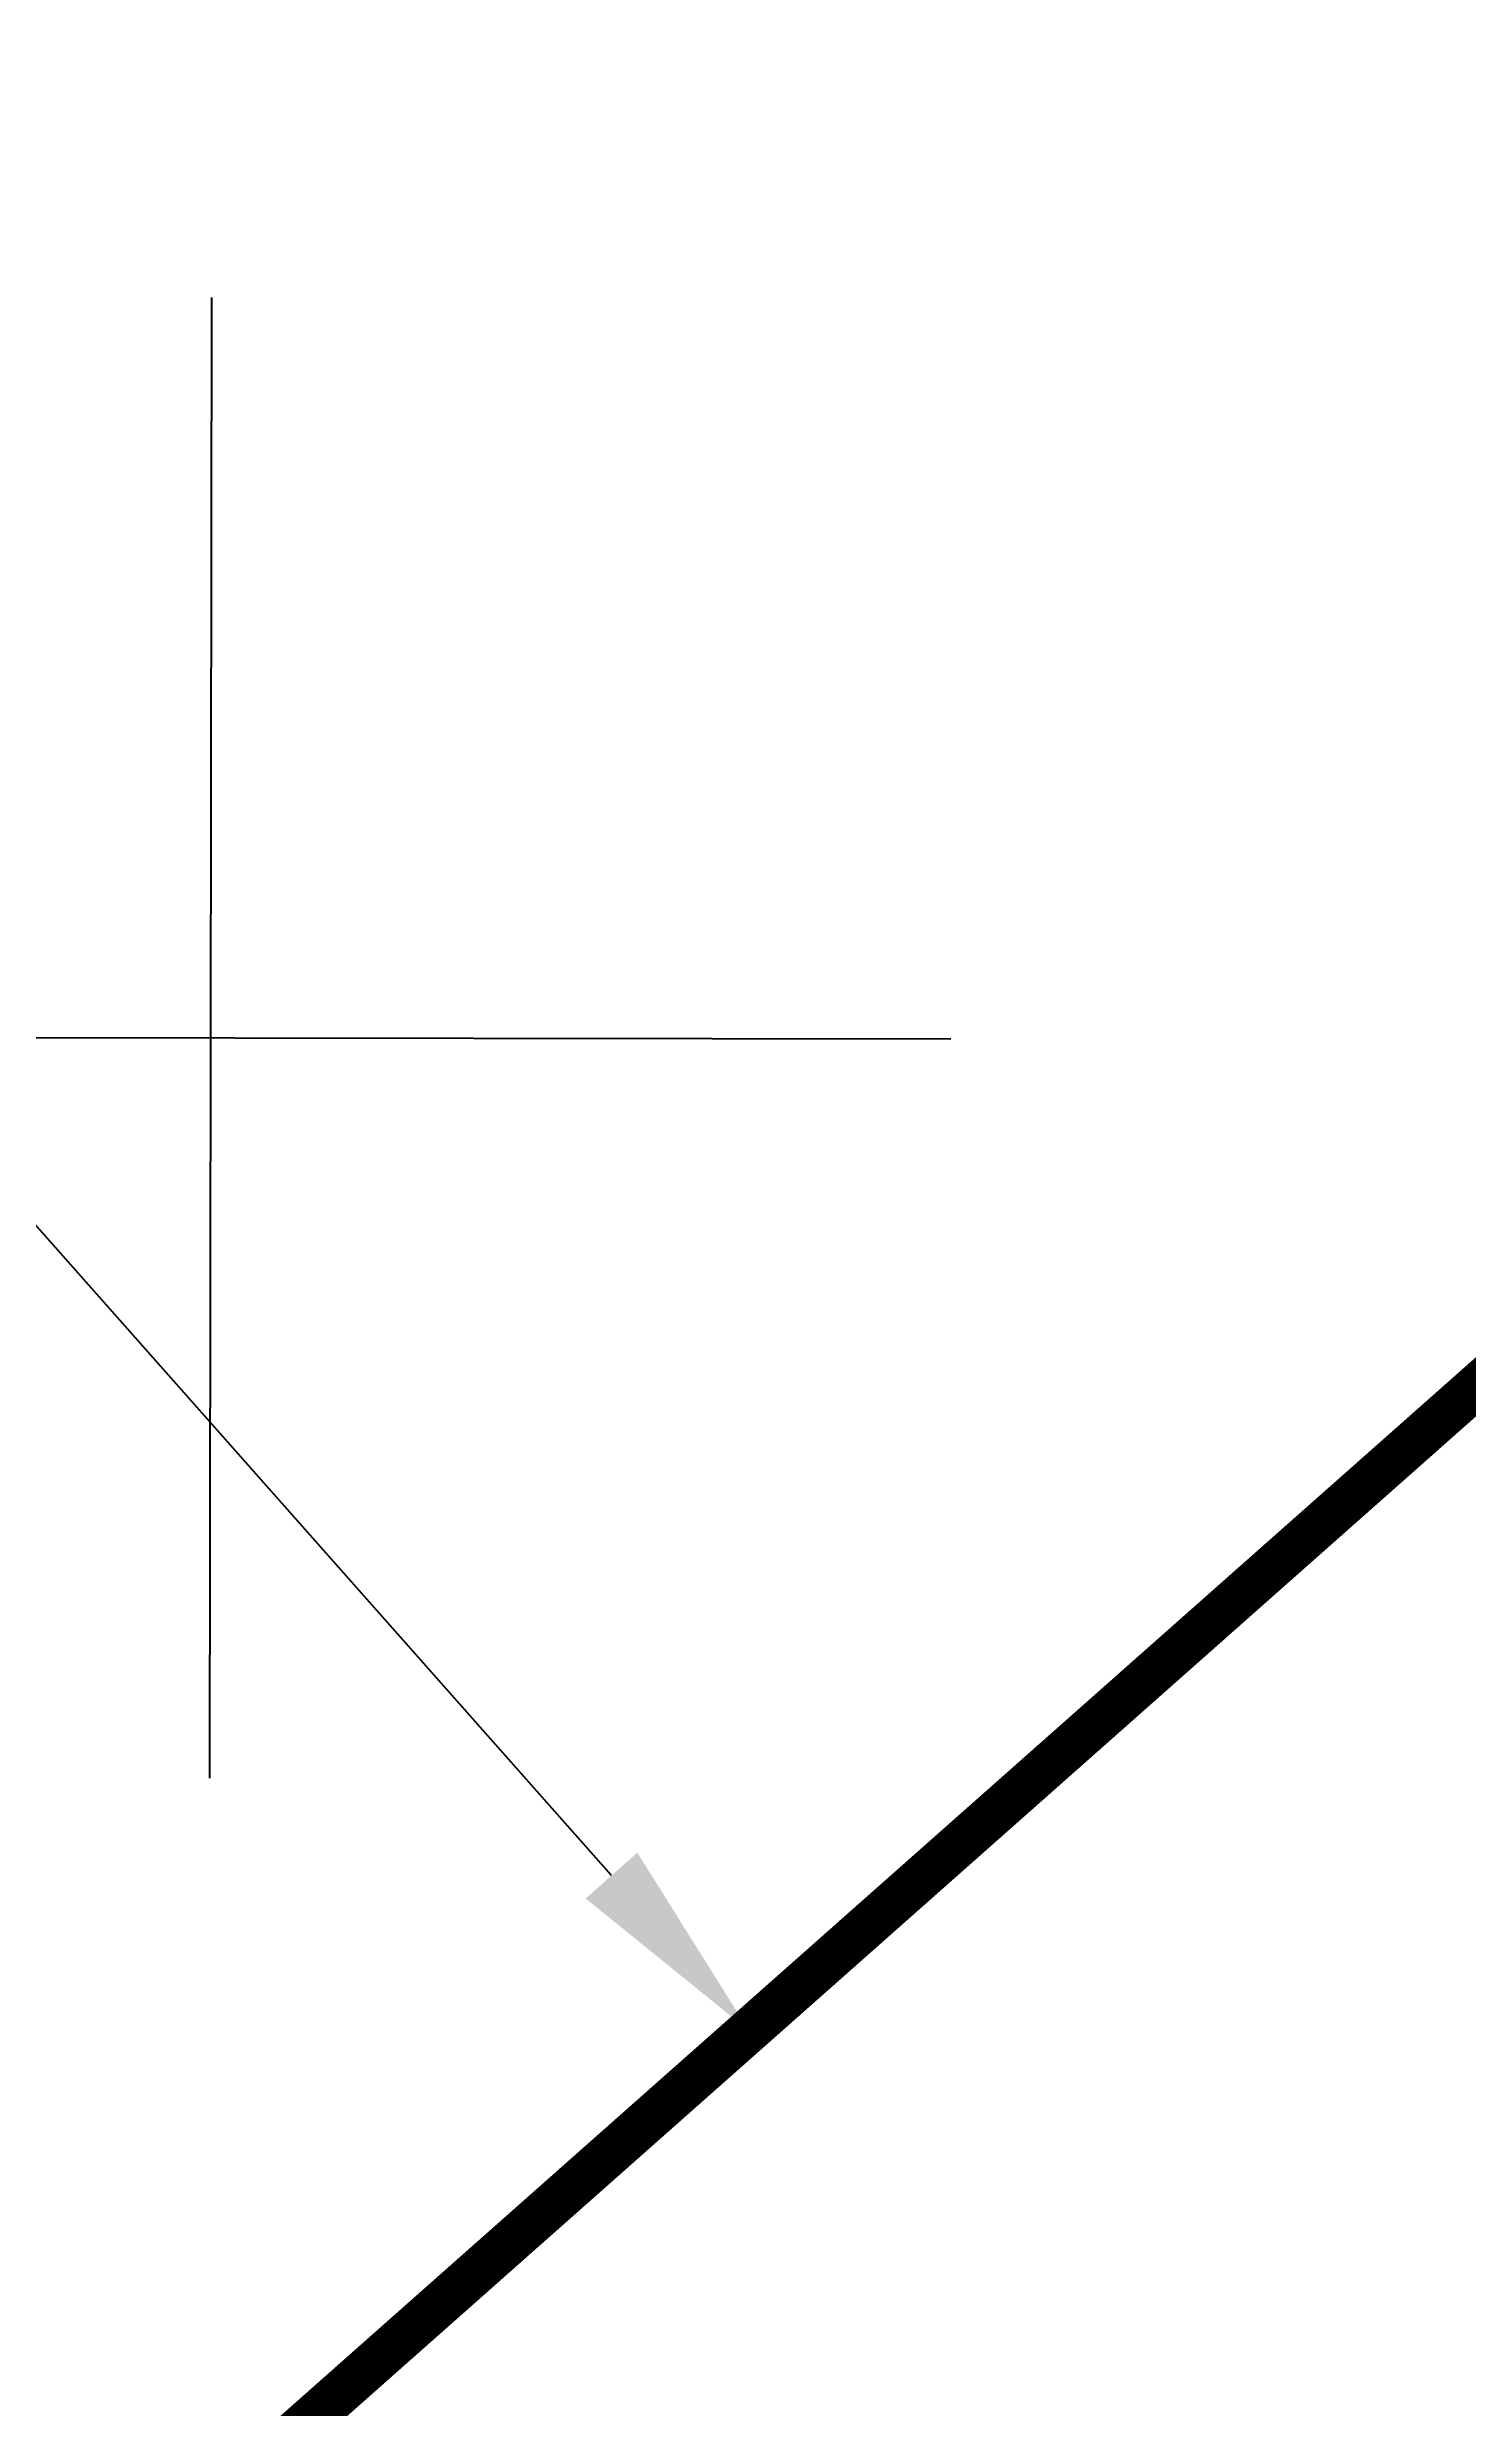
# Model space of a CAD drawing. Extents: x 99002 to 478558, y 2449839 to 2450453.
# Drawn here: x 478505.44 to 478510.23, y 2450308.9 to 2450316.86 of the extents above; entities that cross this region are included whole.
import ezdxf
from ezdxf.enums import TextEntityAlignment as Align

# ---------------------------------------------------------------- set-up
doc = ezdxf.new("R2010")
doc.units = 0
doc.header["$LTSCALE"] = 0.5
doc.header["$PDMODE"] = 35
doc.header["$PDSIZE"] = 0.2
doc.linetypes.add('DASHEDX2', pattern=[38.1, 25.4, -12.7])
doc.linetypes.add('X11', pattern=[6, 5, -1])
doc.layers.get('0').update_dxf_attribs({"linetype": 'CONTINUOUS'})
doc.layers.get('Defpoints').update_dxf_attribs({"linetype": 'CONTINUOUS'})
for name, color, linetype in [('GCD', 1, 'CONTINUOUS'), ('TK', 7, 'CONTINUOUS'), ('建筑红线', 10, 'DASHEDX2'), ('用地红线', 10, 'CONTINUOUS')]:
    doc.layers.add(name, color=color, linetype=linetype)
doc.styles.add('方正中等线简体', font='FZZDXJW.TTF')

# ---------------------------------------------------------------- blocks, each defined once
blk = doc.blocks.new('GC200')
at = {"linetype": 'Continuous', "const_width": 0.2, "flags": 128}
blk.add_lwpolyline([(-0.1, 0, 1), (0.1, 0, 1)], format="xyb", close=True, dxfattribs=at)

msp = doc.modelspace()

# ---------------------------------------------------------------- linework, layer by layer
at = {"layer": 'Defpoints', "color": 10, "linetype": 'Continuous'}
msp.add_point((478507.8145, 2450310.1611), dxfattribs=at)
at = {"layer": 'TK', "color": 7, "linetype": 'Continuous'}
for p, q in [((478505.9934, 2450311.0139), (478506.0001, 2450316.014)), ((478503.4967, 2450313.5173), (478508.4968, 2450313.5107))]:
    msp.add_line(p, q, dxfattribs=at)
at = {"layer": '建筑红线', "color": 10, "linetype": 'X11', "const_width": 0.15, "flags": 128}
msp.add_lwpolyline([(478536.0259, 2450335.138), (478263.8817, 2450094.1985), (478263.4448, 2450073.1662), (478447.0851, 2449896.5452), (478535.522, 2449954.3921)], dxfattribs=at)
at = {"layer": '用地红线', "color": 10, "linetype": 'Continuous', "lineweight": -2}
for p, q in [((478507.3503, 2450310.6851), (478497.1437, 2450322.207)), ((478507.8613, 2450310.2026), (478507.9492, 2450310.2805))]:
    msp.add_line(p, q, dxfattribs=at)
at = {"layer": '用地红线', "color": 10, "linetype": 'Continuous'}
msp.add_solid([(478507.4376, 2450310.7625), (478507.263, 2450310.6077), (478507.8145, 2450310.1611)], dxfattribs=at)

# ---------------------------------------------------------------- block references
at = {"layer": 'GCD', "color": 1, "linetype": 'Continuous'}
ref = msp.add_blockref('GC200', (478506.0381, 2450312.2659, 3.292), dxfattribs=dict(at, xscale=4.876000004212864e-06, yscale=4.876000004212864e-06, zscale=4.876000004212864e-06))
ref.add_attrib('height', '3.29', dxfattribs={"linetype": 'Continuous', "height": 0.00000975, "style": '方正中等线简体', "width": 0.8}).set_placement((478506.6381, 2450311.7659, 3.292), align=Align.MIDDLE_LEFT)

doc.saveas('drawing.dxf')
